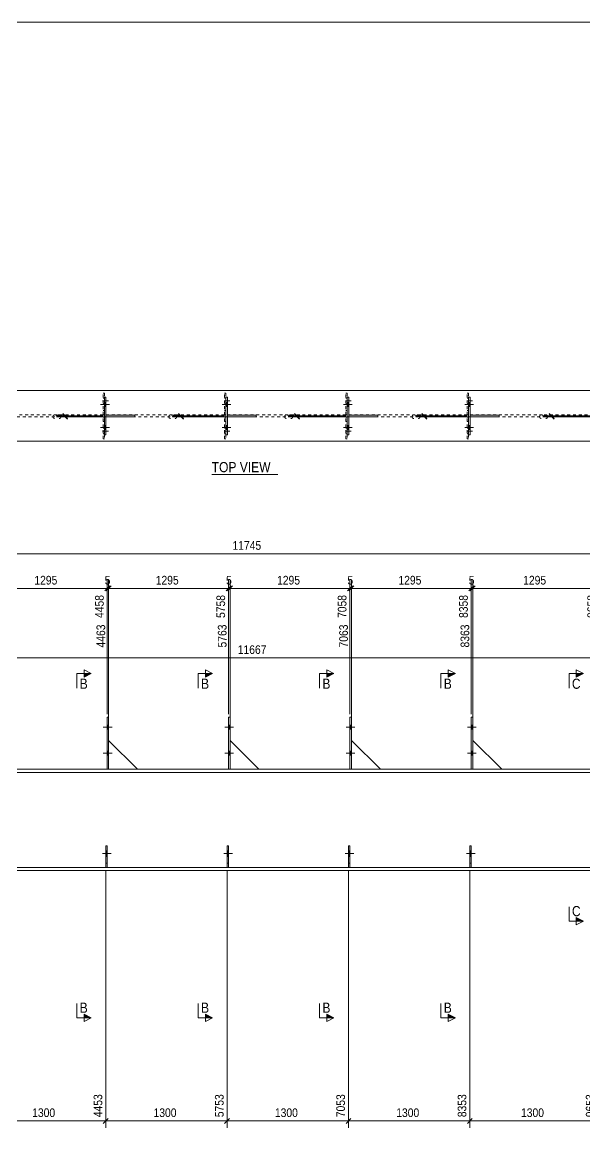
# Model space of a CAD drawing. Header units: millimetres. Extents: x 2 to 825, y 1 to 579.
# Drawn here: x 280.3 to 474.6, y 196.9 to 579 of the extents above; entities that cross this region are included whole.
import ezdxf

# ---------------------------------------------------------------- set-up
doc = ezdxf.new("R2010")
doc.units = ezdxf.units.MM
for name, pattern in [('XKITLINE00', [0]), ('XKITLINE01', [4, 1, -1, 1, -1]), ('XKITLINE02', [4, 2, -2])]:
    doc.linetypes.add(name, pattern=pattern)
for name, color, linetype, lineweight in [('Bolt', 3, 'Continuous', 0), ('Dimensions', 7, 'Continuous', 0), ('DrawingSheet', 5, 'Continuous', 0), ('OtherObjectType', 7, 'Continuous', 0), ('Part', 2, 'Continuous', 0), ('Section', 6, 'Continuous', 0)]:
    doc.layers.add(name, color=color, linetype=linetype, lineweight=lineweight)
doc.styles.add('ARIAL', font='ARIAL.TTF')

# ---------------------------------------------------------------- blocks, each defined once
blk = doc.blocks.new('*A5')
at = {"layer": 'Bolt'}
for points in [[(435.4, 336.12), (435.9, 336.12), (435.9, 334.72), (435.4, 334.72)], [(435.4, 336.12), (435.9, 336.12), (435.9, 334.72), (435.4, 334.72)], [(435.4, 327.12), (435.9, 327.12), (435.9, 325.72), (435.4, 325.72)], [(435.4, 327.12), (435.9, 327.12), (435.9, 325.72), (435.4, 325.72)]]:
    blk.add_hatch(color=3, dxfattribs=at).paths.add_polyline_path(points, flags=17)
at = {"layer": 'Bolt', "color": 3, "linetype": 'XKITLINE00', "lineweight": 0}
for p, q in [((437.06, 335.42), (434.06, 335.42)), ((437.06, 335.42), (434.06, 335.42)), ((435.9, 336.12), (435.4, 336.12)), ((435.9, 336.12), (435.4, 336.12)), ((435.9, 334.72), (435.4, 334.72)), ((435.9, 334.72), (435.4, 334.72)), ((437.06, 326.42), (434.06, 326.42)), ((437.06, 326.42), (434.06, 326.42)), ((435.9, 327.12), (435.4, 327.12)), ((435.9, 327.12), (435.4, 327.12)), ((435.9, 325.72), (435.4, 325.72)), ((435.9, 325.72), (435.4, 325.72))]:
    blk.add_line(p, q, dxfattribs=at)
blk = doc.blocks.new('*A12')
at = {"layer": 'Part', "color": 2, "linetype": 'XKITLINE00', "lineweight": 0}
for p, q in [((293.3, 320.82), (251.5, 320.82)), ((293.3, 319.72), (251.5, 319.72)), ((335.2, 320.82), (293.4, 320.82)), ((335.2, 319.72), (293.4, 319.72)), ((377.1, 320.82), (335.3, 320.82)), ((377.1, 319.72), (335.3, 319.72)), ((419, 320.82), (377.2, 320.82)), ((419, 319.72), (377.2, 319.72)), ((460.9, 320.82), (419.1, 320.82)), ((460.9, 319.72), (419.1, 319.72)), ((680.56, 320.82), (461, 320.82)), ((680.45, 319.72), (461, 319.72)), ((293.3, 286.92), (251.5, 286.92)), ((335.2, 286.92), (293.4, 286.92)), ((377.1, 286.92), (335.3, 286.92)), ((419, 286.92), (377.2, 286.92)), ((460.9, 286.92), (419.1, 286.92)), ((676.99, 286.92), (461, 286.92)), ((251.5, 285.82), (293.3, 285.82)), ((293.4, 285.82), (335.2, 285.82)), ((335.3, 285.82), (377.1, 285.82)), ((377.2, 285.82), (419, 285.82)), ((419.1, 285.82), (460.9, 285.82)), ((461, 285.82), (676.87, 285.82))]:
    blk.add_line(p, q, dxfattribs=at)
blk = doc.blocks.new('*A16')
at = {"layer": 'Part', "color": 2, "linetype": 'XKITLINE00', "lineweight": 0}
for p, q in [((351.1, 286.92), (351.1, 294.42)), ((351.1, 294.42), (351.6, 294.42)), ((351.6, 294.42), (351.6, 286.92))]:
    blk.add_line(p, q, dxfattribs=at)
at = {"layer": 'Part', "color": 7, "linetype": 'XKITLINE01', "lineweight": 0}
for p, q in [((351.1, 288.42), (351.6, 288.42)), ((351.6, 286.92), (351.1, 286.92))]:
    blk.add_line(p, q, dxfattribs=at)
blk = doc.blocks.new('*A17')
at = {"layer": 'Part', "color": 2, "linetype": 'XKITLINE00', "lineweight": 0}
for p, q in [((309.2, 286.92), (309.2, 294.42)), ((309.2, 294.42), (309.7, 294.42)), ((309.7, 294.42), (309.7, 286.92))]:
    blk.add_line(p, q, dxfattribs=at)
at = {"layer": 'Part', "color": 7, "linetype": 'XKITLINE01', "lineweight": 0}
for p, q in [((309.2, 288.42), (309.7, 288.42)), ((309.7, 286.92), (309.2, 286.92))]:
    blk.add_line(p, q, dxfattribs=at)
blk = doc.blocks.new('*A18')
at = {"layer": 'Part', "color": 2, "linetype": 'XKITLINE00', "lineweight": 0}
for p, q in [((393, 286.92), (393, 294.42)), ((393, 294.42), (393.5, 294.42)), ((393.5, 294.42), (393.5, 286.92))]:
    blk.add_line(p, q, dxfattribs=at)
at = {"layer": 'Part', "color": 7, "linetype": 'XKITLINE01', "lineweight": 0}
for p, q in [((393, 288.42), (393.5, 288.42)), ((393.5, 286.92), (393, 286.92))]:
    blk.add_line(p, q, dxfattribs=at)
blk = doc.blocks.new('*A19')
at = {"layer": 'Part', "color": 2, "linetype": 'XKITLINE00', "lineweight": 0}
for p, q in [((434.9, 286.92), (434.9, 294.42)), ((434.9, 294.42), (435.4, 294.42)), ((435.4, 294.42), (435.4, 286.92))]:
    blk.add_line(p, q, dxfattribs=at)
at = {"layer": 'Part', "color": 7, "linetype": 'XKITLINE01', "lineweight": 0}
for p, q in [((434.9, 288.42), (435.4, 288.42)), ((435.4, 286.92), (434.9, 286.92))]:
    blk.add_line(p, q, dxfattribs=at)
blk = doc.blocks.new('*A31')
at = {"layer": 'Part', "color": 7, "linetype": 'XKITLINE01', "lineweight": 0}
for p, q in [((309.2, 294.42), (309.2, 286.92)), ((309.7, 294.42), (309.2, 294.42)), ((309.7, 286.92), (309.7, 294.42)), ((309.2, 288.42), (309.7, 288.42)), ((309.2, 286.92), (309.7, 286.92))]:
    blk.add_line(p, q, dxfattribs=at)
blk = doc.blocks.new('*A32')
at = {"layer": 'Part', "color": 2, "linetype": 'XKITLINE00', "lineweight": 0}
blk.add_line((320.2, 320.82), (310.2, 330.82), dxfattribs=at)
at = {"layer": 'Part', "color": 7, "linetype": 'XKITLINE01', "lineweight": 0}
for p, q in [((310.2, 330.82), (310.2, 320.82)), ((310.2, 320.82), (320.2, 320.82))]:
    blk.add_line(p, q, dxfattribs=at)
blk = doc.blocks.new('*A33')
at = {"layer": 'Part', "color": 2, "linetype": 'XKITLINE00', "lineweight": 0}
for p, q in [((310.2, 338.82), (309.7, 338.82)), ((309.7, 338.82), (309.7, 320.82)), ((310.2, 320.82), (310.2, 338.82))]:
    blk.add_line(p, q, dxfattribs=at)
at = {"layer": 'Part', "color": 7, "linetype": 'XKITLINE01', "lineweight": 0}
blk.add_line((309.7, 320.82), (310.2, 320.82), dxfattribs=at)
blk = doc.blocks.new('*A34')
at = {"layer": 'Part', "color": 7, "linetype": 'XKITLINE01', "lineweight": 0}
for p, q in [((351.1, 294.42), (351.1, 286.92)), ((351.6, 294.42), (351.1, 294.42)), ((351.6, 286.92), (351.6, 294.42)), ((351.1, 288.42), (351.6, 288.42)), ((351.1, 286.92), (351.6, 286.92))]:
    blk.add_line(p, q, dxfattribs=at)
blk = doc.blocks.new('*A35')
at = {"layer": 'Part', "color": 2, "linetype": 'XKITLINE00', "lineweight": 0}
blk.add_line((362.1, 320.82), (352.1, 330.82), dxfattribs=at)
at = {"layer": 'Part', "color": 7, "linetype": 'XKITLINE01', "lineweight": 0}
for p, q in [((352.1, 330.82), (352.1, 320.82)), ((352.1, 320.82), (362.1, 320.82))]:
    blk.add_line(p, q, dxfattribs=at)
blk = doc.blocks.new('*A36')
at = {"layer": 'Part', "color": 2, "linetype": 'XKITLINE00', "lineweight": 0}
for p, q in [((352.1, 338.82), (351.6, 338.82)), ((351.6, 338.82), (351.6, 320.82)), ((352.1, 320.82), (352.1, 338.82))]:
    blk.add_line(p, q, dxfattribs=at)
at = {"layer": 'Part', "color": 7, "linetype": 'XKITLINE01', "lineweight": 0}
blk.add_line((351.6, 320.82), (352.1, 320.82), dxfattribs=at)
blk = doc.blocks.new('*A37')
at = {"layer": 'Part', "color": 7, "linetype": 'XKITLINE01', "lineweight": 0}
for p, q in [((393, 294.42), (393, 286.92)), ((393.5, 294.42), (393, 294.42)), ((393.5, 286.92), (393.5, 294.42)), ((393, 288.42), (393.5, 288.42)), ((393, 286.92), (393.5, 286.92))]:
    blk.add_line(p, q, dxfattribs=at)
blk = doc.blocks.new('*A38')
at = {"layer": 'Part', "color": 2, "linetype": 'XKITLINE00', "lineweight": 0}
blk.add_line((404, 320.82), (394, 330.82), dxfattribs=at)
at = {"layer": 'Part', "color": 7, "linetype": 'XKITLINE01', "lineweight": 0}
for p, q in [((394, 330.82), (394, 320.82)), ((394, 320.82), (404, 320.82))]:
    blk.add_line(p, q, dxfattribs=at)
blk = doc.blocks.new('*A39')
at = {"layer": 'Part', "color": 2, "linetype": 'XKITLINE00', "lineweight": 0}
for p, q in [((394, 338.82), (393.5, 338.82)), ((393.5, 338.82), (393.5, 320.82)), ((394, 320.82), (394, 338.82))]:
    blk.add_line(p, q, dxfattribs=at)
at = {"layer": 'Part', "color": 7, "linetype": 'XKITLINE01', "lineweight": 0}
blk.add_line((393.5, 320.82), (394, 320.82), dxfattribs=at)
blk = doc.blocks.new('*A40')
at = {"layer": 'Part', "color": 7, "linetype": 'XKITLINE01', "lineweight": 0}
for p, q in [((434.9, 294.42), (434.9, 286.92)), ((435.4, 294.42), (434.9, 294.42)), ((435.4, 286.92), (435.4, 294.42)), ((434.9, 288.42), (435.4, 288.42)), ((434.9, 286.92), (435.4, 286.92))]:
    blk.add_line(p, q, dxfattribs=at)
blk = doc.blocks.new('*A41')
at = {"layer": 'Part', "color": 2, "linetype": 'XKITLINE00', "lineweight": 0}
blk.add_line((445.9, 320.82), (435.9, 330.82), dxfattribs=at)
at = {"layer": 'Part', "color": 7, "linetype": 'XKITLINE01', "lineweight": 0}
for p, q in [((435.9, 330.82), (435.9, 320.82)), ((435.9, 320.82), (445.9, 320.82))]:
    blk.add_line(p, q, dxfattribs=at)
blk = doc.blocks.new('*A42')
at = {"layer": 'Part', "color": 2, "linetype": 'XKITLINE00', "lineweight": 0}
for p, q in [((435.9, 338.82), (435.4, 338.82)), ((435.4, 338.82), (435.4, 320.82)), ((435.9, 320.82), (435.9, 338.82))]:
    blk.add_line(p, q, dxfattribs=at)
at = {"layer": 'Part', "color": 7, "linetype": 'XKITLINE01', "lineweight": 0}
blk.add_line((435.4, 320.82), (435.9, 320.82), dxfattribs=at)
blk = doc.blocks.new('*A56')
at = {"layer": 'Bolt'}
blk.add_hatch(color=3, dxfattribs=at).paths.add_polyline_path([(351.6, 290.74), (351.1, 290.74), (351.1, 292.71), (351.6, 292.71)], flags=17)
at = {"layer": 'Bolt', "color": 3, "linetype": 'XKITLINE00', "lineweight": 0}
for p, q in [((352.95, 291.72), (349.95, 291.72)), ((351.6, 292.71), (351.1, 292.71)), ((351.6, 290.74), (351.1, 290.74))]:
    blk.add_line(p, q, dxfattribs=at)
blk = doc.blocks.new('*A57')
at = {"layer": 'Bolt'}
blk.add_hatch(color=3, dxfattribs=at).paths.add_polyline_path([(309.7, 290.74), (309.2, 290.74), (309.2, 292.71), (309.7, 292.71)], flags=17)
at = {"layer": 'Bolt', "color": 3, "linetype": 'XKITLINE00', "lineweight": 0}
for p, q in [((311.05, 291.72), (308.05, 291.72)), ((309.7, 292.71), (309.2, 292.71)), ((309.7, 290.74), (309.2, 290.74))]:
    blk.add_line(p, q, dxfattribs=at)
blk = doc.blocks.new('*A58')
at = {"layer": 'Bolt'}
blk.add_hatch(color=3, dxfattribs=at).paths.add_polyline_path([(393.5, 290.74), (393, 290.74), (393, 292.71), (393.5, 292.71)], flags=17)
at = {"layer": 'Bolt', "color": 3, "linetype": 'XKITLINE00', "lineweight": 0}
for p, q in [((394.85, 291.72), (391.85, 291.72)), ((393.5, 292.71), (393, 292.71)), ((393.5, 290.74), (393, 290.74))]:
    blk.add_line(p, q, dxfattribs=at)
blk = doc.blocks.new('*A59')
at = {"layer": 'Bolt'}
blk.add_hatch(color=3, dxfattribs=at).paths.add_polyline_path([(435.4, 290.74), (434.9, 290.74), (434.9, 292.71), (435.4, 292.71)], flags=17)
at = {"layer": 'Bolt', "color": 3, "linetype": 'XKITLINE00', "lineweight": 0}
for p, q in [((436.75, 291.72), (433.75, 291.72)), ((435.4, 292.71), (434.9, 292.71)), ((435.4, 290.74), (434.9, 290.74))]:
    blk.add_line(p, q, dxfattribs=at)
blk = doc.blocks.new('*A68')
at = {"layer": 'Bolt', "color": 3, "linetype": 'XKITLINE02', "lineweight": 0}
for p, q in [((311.05, 291.72), (308.05, 291.72)), ((309.7, 292.71), (309.2, 292.71)), ((309.7, 290.74), (309.2, 290.74))]:
    blk.add_line(p, q, dxfattribs=at)
blk = doc.blocks.new('*A69')
at = {"layer": 'Bolt'}
for points in [[(309.7, 336.12), (310.2, 336.12), (310.2, 334.72), (309.7, 334.72)], [(309.7, 336.12), (310.2, 336.12), (310.2, 334.72), (309.7, 334.72)], [(309.7, 327.12), (310.2, 327.12), (310.2, 325.72), (309.7, 325.72)], [(309.7, 327.12), (310.2, 327.12), (310.2, 325.72), (309.7, 325.72)]]:
    blk.add_hatch(color=3, dxfattribs=at).paths.add_polyline_path(points, flags=17)
at = {"layer": 'Bolt', "color": 3, "linetype": 'XKITLINE00', "lineweight": 0}
for p, q in [((311.36, 335.42), (308.36, 335.42)), ((311.36, 335.42), (308.36, 335.42)), ((310.2, 336.12), (309.7, 336.12)), ((310.2, 336.12), (309.7, 336.12)), ((310.2, 334.72), (309.7, 334.72)), ((310.2, 334.72), (309.7, 334.72)), ((311.36, 326.42), (308.36, 326.42)), ((311.36, 326.42), (308.36, 326.42)), ((310.2, 327.12), (309.7, 327.12)), ((310.2, 327.12), (309.7, 327.12)), ((310.2, 325.72), (309.7, 325.72)), ((310.2, 325.72), (309.7, 325.72))]:
    blk.add_line(p, q, dxfattribs=at)
blk = doc.blocks.new('*A70')
at = {"layer": 'Bolt', "color": 3, "linetype": 'XKITLINE02', "lineweight": 0}
for p, q in [((352.95, 291.72), (349.95, 291.72)), ((351.6, 292.71), (351.1, 292.71)), ((351.6, 290.74), (351.1, 290.74))]:
    blk.add_line(p, q, dxfattribs=at)
blk = doc.blocks.new('*A71')
at = {"layer": 'Bolt'}
for points in [[(351.6, 336.12), (352.1, 336.12), (352.1, 334.72), (351.6, 334.72)], [(351.6, 336.12), (352.1, 336.12), (352.1, 334.72), (351.6, 334.72)], [(351.6, 327.12), (352.1, 327.12), (352.1, 325.72), (351.6, 325.72)], [(351.6, 327.12), (352.1, 327.12), (352.1, 325.72), (351.6, 325.72)]]:
    blk.add_hatch(color=3, dxfattribs=at).paths.add_polyline_path(points, flags=17)
at = {"layer": 'Bolt', "color": 3, "linetype": 'XKITLINE00', "lineweight": 0}
for p, q in [((353.26, 335.42), (350.26, 335.42)), ((353.26, 335.42), (350.26, 335.42)), ((352.1, 336.12), (351.6, 336.12)), ((352.1, 336.12), (351.6, 336.12)), ((352.1, 334.72), (351.6, 334.72)), ((352.1, 334.72), (351.6, 334.72)), ((353.26, 326.42), (350.26, 326.42)), ((353.26, 326.42), (350.26, 326.42)), ((352.1, 327.12), (351.6, 327.12)), ((352.1, 327.12), (351.6, 327.12)), ((352.1, 325.72), (351.6, 325.72)), ((352.1, 325.72), (351.6, 325.72))]:
    blk.add_line(p, q, dxfattribs=at)
blk = doc.blocks.new('*A72')
at = {"layer": 'Bolt', "color": 3, "linetype": 'XKITLINE02', "lineweight": 0}
for p, q in [((394.85, 291.72), (391.85, 291.72)), ((393.5, 292.71), (393, 292.71)), ((393.5, 290.74), (393, 290.74))]:
    blk.add_line(p, q, dxfattribs=at)
blk = doc.blocks.new('*A73')
at = {"layer": 'Bolt'}
for points in [[(393.5, 336.12), (394, 336.12), (394, 334.72), (393.5, 334.72)], [(393.5, 336.12), (394, 336.12), (394, 334.72), (393.5, 334.72)], [(393.5, 327.12), (394, 327.12), (394, 325.72), (393.5, 325.72)], [(393.5, 327.12), (394, 327.12), (394, 325.72), (393.5, 325.72)]]:
    blk.add_hatch(color=3, dxfattribs=at).paths.add_polyline_path(points, flags=17)
at = {"layer": 'Bolt', "color": 3, "linetype": 'XKITLINE00', "lineweight": 0}
for p, q in [((395.16, 335.42), (392.16, 335.42)), ((395.16, 335.42), (392.16, 335.42)), ((394, 336.12), (393.5, 336.12)), ((394, 336.12), (393.5, 336.12)), ((394, 334.72), (393.5, 334.72)), ((394, 334.72), (393.5, 334.72)), ((395.16, 326.42), (392.16, 326.42)), ((395.16, 326.42), (392.16, 326.42)), ((394, 327.12), (393.5, 327.12)), ((394, 327.12), (393.5, 327.12)), ((394, 325.72), (393.5, 325.72)), ((394, 325.72), (393.5, 325.72))]:
    blk.add_line(p, q, dxfattribs=at)
blk = doc.blocks.new('*A74')
at = {"layer": 'Bolt', "color": 3, "linetype": 'XKITLINE02', "lineweight": 0}
for p, q in [((436.75, 291.72), (433.75, 291.72)), ((435.4, 292.71), (434.9, 292.71)), ((435.4, 290.74), (434.9, 290.74))]:
    blk.add_line(p, q, dxfattribs=at)
blk = doc.blocks.new('*A75')
at = {"layer": 'Bolt'}
for points in [[(434.48, 447.61), (434.98, 447.61), (434.98, 446.21), (434.48, 446.21)], [(434.48, 447.61), (434.98, 447.61), (434.98, 446.21), (434.48, 446.21)], [(434.48, 439.61), (434.98, 439.61), (434.98, 438.21), (434.48, 438.21)], [(434.48, 439.61), (434.98, 439.61), (434.98, 438.21), (434.48, 438.21)]]:
    blk.add_hatch(color=3, dxfattribs=at).paths.add_polyline_path(points, flags=17)
at = {"layer": 'Bolt', "color": 3, "linetype": 'XKITLINE00', "lineweight": 0}
for p, q in [((434.98, 447.61), (434.48, 447.61)), ((434.98, 447.61), (434.48, 447.61)), ((436.14, 446.91), (433.14, 446.91)), ((436.14, 446.91), (433.14, 446.91)), ((434.98, 446.21), (434.48, 446.21)), ((434.98, 446.21), (434.48, 446.21)), ((434.98, 439.61), (434.48, 439.61)), ((434.98, 439.61), (434.48, 439.61)), ((436.14, 438.91), (433.14, 438.91)), ((436.14, 438.91), (433.14, 438.91)), ((434.98, 438.21), (434.48, 438.21)), ((434.98, 438.21), (434.48, 438.21))]:
    blk.add_line(p, q, dxfattribs=at)
blk = doc.blocks.new('*A82')
at = {"layer": 'Part', "color": 2, "linetype": 'XKITLINE00', "lineweight": 0}
for p, q in [((292.38, 451.66), (250.58, 451.66)), ((334.28, 451.66), (292.48, 451.66)), ((376.18, 451.66), (334.38, 451.66)), ((418.08, 451.66), (376.28, 451.66)), ((459.98, 451.66), (418.18, 451.66)), ((679.65, 451.66), (460.08, 451.66)), ((292.38, 434.16), (250.58, 434.16)), ((334.28, 434.16), (292.48, 434.16)), ((376.18, 434.16), (334.38, 434.16)), ((418.08, 434.16), (376.28, 434.16)), ((459.98, 434.16), (418.18, 434.16)), ((679.65, 434.16), (460.08, 434.16))]:
    blk.add_line(p, q, dxfattribs=at)
at = {"layer": 'Part', "color": 7, "linetype": 'XKITLINE01', "lineweight": 0}
for p, q in [((292.38, 443.26), (250.58, 443.26)), ((334.28, 443.26), (292.48, 443.26)), ((376.18, 443.26), (334.38, 443.26)), ((418.08, 443.26), (376.28, 443.26)), ((459.98, 443.26), (418.18, 443.26)), ((679.53, 443.26), (460.08, 443.26)), ((250.58, 442.56), (292.38, 442.56)), ((292.48, 442.56), (334.28, 442.56)), ((334.38, 442.56), (376.18, 442.56)), ((376.28, 442.56), (418.08, 442.56)), ((418.18, 442.56), (459.98, 442.56)), ((460.08, 442.56), (679.53, 442.56))]:
    blk.add_line(p, q, dxfattribs=at)
blk = doc.blocks.new('*A86')
at = {"layer": 'Part', "color": 7, "linetype": 'XKITLINE01', "lineweight": 0}
for p, q in [((350.18, 435.01), (350.18, 442.51)), ((350.18, 442.51), (350.68, 442.51)), ((350.18, 441.01), (350.68, 441.01)), ((350.68, 442.51), (350.68, 435.01)), ((350.68, 435.01), (350.18, 435.01))]:
    blk.add_line(p, q, dxfattribs=at)
blk = doc.blocks.new('*A87')
at = {"layer": 'Part', "color": 7, "linetype": 'XKITLINE01', "lineweight": 0}
for p, q in [((308.28, 435.01), (308.28, 442.51)), ((308.28, 442.51), (308.78, 442.51)), ((308.28, 441.01), (308.78, 441.01)), ((308.78, 442.51), (308.78, 435.01)), ((308.78, 435.01), (308.28, 435.01))]:
    blk.add_line(p, q, dxfattribs=at)
blk = doc.blocks.new('*A88')
at = {"layer": 'Part', "color": 7, "linetype": 'XKITLINE01', "lineweight": 0}
for p, q in [((392.08, 435.01), (392.08, 442.51)), ((392.08, 442.51), (392.58, 442.51)), ((392.08, 441.01), (392.58, 441.01)), ((392.58, 442.51), (392.58, 435.01)), ((392.58, 435.01), (392.08, 435.01))]:
    blk.add_line(p, q, dxfattribs=at)
blk = doc.blocks.new('*A89')
at = {"layer": 'Part', "color": 7, "linetype": 'XKITLINE01', "lineweight": 0}
for p, q in [((433.98, 435.01), (433.98, 442.51)), ((433.98, 442.51), (434.48, 442.51)), ((433.98, 441.01), (434.48, 441.01)), ((434.48, 442.51), (434.48, 435.01)), ((434.48, 435.01), (433.98, 435.01))]:
    blk.add_line(p, q, dxfattribs=at)
blk = doc.blocks.new('*A101')
at = {"layer": 'Part', "color": 7, "linetype": 'XKITLINE01', "lineweight": 0}
for p, q in [((308.28, 443.31), (308.28, 450.81)), ((308.28, 450.81), (308.78, 450.81)), ((308.78, 450.81), (308.78, 443.31)), ((308.28, 444.81), (308.78, 444.81)), ((308.78, 443.31), (308.28, 443.31))]:
    blk.add_line(p, q, dxfattribs=at)
blk = doc.blocks.new('*A102')
at = {"layer": 'Part', "color": 2, "linetype": 'XKITLINE00', "lineweight": 0}
for p, q in [((309.28, 443.16), (319.28, 443.16)), ((319.28, 442.66), (309.28, 442.66)), ((319.28, 442.66), (319.28, 443.16))]:
    blk.add_line(p, q, dxfattribs=at)
at = {"layer": 'Part', "color": 7, "linetype": 'XKITLINE01', "lineweight": 0}
blk.add_line((309.28, 442.66), (309.28, 443.16), dxfattribs=at)
blk.add_line((309.28, 442.66), (309.28, 443.16), dxfattribs=at)
blk = doc.blocks.new('*A103')
at = {"layer": 'Part', "color": 2, "linetype": 'XKITLINE00', "lineweight": 0}
for p, q in [((308.78, 436.41), (308.78, 449.41)), ((308.78, 449.41), (309.28, 449.41)), ((309.28, 449.41), (309.28, 436.41)), ((309.28, 436.41), (308.78, 436.41))]:
    blk.add_line(p, q, dxfattribs=at)
blk = doc.blocks.new('*A104')
at = {"layer": 'Part', "color": 7, "linetype": 'XKITLINE01', "lineweight": 0}
for p, q in [((350.18, 443.31), (350.18, 450.81)), ((350.18, 450.81), (350.68, 450.81)), ((350.68, 450.81), (350.68, 443.31)), ((350.18, 444.81), (350.68, 444.81)), ((350.68, 443.31), (350.18, 443.31))]:
    blk.add_line(p, q, dxfattribs=at)
blk = doc.blocks.new('*A105')
at = {"layer": 'Part', "color": 2, "linetype": 'XKITLINE00', "lineweight": 0}
for p, q in [((351.18, 443.16), (361.18, 443.16)), ((361.18, 442.66), (351.18, 442.66)), ((361.18, 442.66), (361.18, 443.16))]:
    blk.add_line(p, q, dxfattribs=at)
at = {"layer": 'Part', "color": 7, "linetype": 'XKITLINE01', "lineweight": 0}
blk.add_line((351.18, 442.66), (351.18, 443.16), dxfattribs=at)
blk.add_line((351.18, 442.66), (351.18, 443.16), dxfattribs=at)
blk = doc.blocks.new('*A106')
at = {"layer": 'Part', "color": 2, "linetype": 'XKITLINE00', "lineweight": 0}
for p, q in [((350.68, 436.41), (350.68, 449.41)), ((350.68, 449.41), (351.18, 449.41)), ((351.18, 449.41), (351.18, 436.41)), ((351.18, 436.41), (350.68, 436.41))]:
    blk.add_line(p, q, dxfattribs=at)
blk = doc.blocks.new('*A107')
at = {"layer": 'Part', "color": 7, "linetype": 'XKITLINE01', "lineweight": 0}
for p, q in [((392.08, 443.31), (392.08, 450.81)), ((392.08, 450.81), (392.58, 450.81)), ((392.58, 450.81), (392.58, 443.31)), ((392.08, 444.81), (392.58, 444.81)), ((392.58, 443.31), (392.08, 443.31))]:
    blk.add_line(p, q, dxfattribs=at)
blk = doc.blocks.new('*A108')
at = {"layer": 'Part', "color": 2, "linetype": 'XKITLINE00', "lineweight": 0}
for p, q in [((393.08, 443.16), (403.08, 443.16)), ((403.08, 442.66), (393.08, 442.66)), ((403.08, 442.66), (403.08, 443.16))]:
    blk.add_line(p, q, dxfattribs=at)
at = {"layer": 'Part', "color": 7, "linetype": 'XKITLINE01', "lineweight": 0}
blk.add_line((393.08, 442.66), (393.08, 443.16), dxfattribs=at)
blk.add_line((393.08, 442.66), (393.08, 443.16), dxfattribs=at)
blk = doc.blocks.new('*A109')
at = {"layer": 'Part', "color": 2, "linetype": 'XKITLINE00', "lineweight": 0}
for p, q in [((392.58, 436.41), (392.58, 449.41)), ((392.58, 449.41), (393.08, 449.41)), ((393.08, 449.41), (393.08, 436.41)), ((393.08, 436.41), (392.58, 436.41))]:
    blk.add_line(p, q, dxfattribs=at)
blk = doc.blocks.new('*A110')
at = {"layer": 'Part', "color": 7, "linetype": 'XKITLINE01', "lineweight": 0}
for p, q in [((433.98, 443.31), (433.98, 450.81)), ((433.98, 450.81), (434.48, 450.81)), ((434.48, 450.81), (434.48, 443.31)), ((433.98, 444.81), (434.48, 444.81)), ((434.48, 443.31), (433.98, 443.31))]:
    blk.add_line(p, q, dxfattribs=at)
blk = doc.blocks.new('*A111')
at = {"layer": 'Part', "color": 2, "linetype": 'XKITLINE00', "lineweight": 0}
for p, q in [((434.98, 443.16), (444.98, 443.16)), ((444.98, 442.66), (434.98, 442.66)), ((444.98, 442.66), (444.98, 443.16))]:
    blk.add_line(p, q, dxfattribs=at)
at = {"layer": 'Part', "color": 7, "linetype": 'XKITLINE01', "lineweight": 0}
blk.add_line((434.98, 442.66), (434.98, 443.16), dxfattribs=at)
blk.add_line((434.98, 442.66), (434.98, 443.16), dxfattribs=at)
blk = doc.blocks.new('*A112')
at = {"layer": 'Part', "color": 2, "linetype": 'XKITLINE00', "lineweight": 0}
for p, q in [((434.48, 436.41), (434.48, 449.41)), ((434.48, 449.41), (434.98, 449.41)), ((434.98, 449.41), (434.98, 436.41)), ((434.98, 436.41), (434.48, 436.41))]:
    blk.add_line(p, q, dxfattribs=at)
blk = doc.blocks.new('*A126')
at = {"layer": 'Bolt', "color": 3, "linetype": 'XKITLINE02', "lineweight": 0}
for p, q in [((352.03, 437.71), (349.03, 437.71)), ((350.68, 438.7), (350.18, 438.7)), ((350.68, 436.73), (350.18, 436.73))]:
    blk.add_line(p, q, dxfattribs=at)
blk = doc.blocks.new('*A127')
at = {"layer": 'Bolt', "color": 3, "linetype": 'XKITLINE02', "lineweight": 0}
for p, q in [((310.13, 437.71), (307.13, 437.71)), ((308.78, 438.7), (308.28, 438.7)), ((308.78, 436.73), (308.28, 436.73))]:
    blk.add_line(p, q, dxfattribs=at)
blk = doc.blocks.new('*A134')
at = {"layer": 'Bolt', "color": 3, "linetype": 'XKITLINE02', "lineweight": 0}
for p, q in [((310.13, 448.11), (307.13, 448.11)), ((308.78, 449.1), (308.28, 449.1)), ((308.78, 447.13), (308.28, 447.13))]:
    blk.add_line(p, q, dxfattribs=at)
blk = doc.blocks.new('*A135')
at = {"layer": 'Bolt'}
for points in [[(308.78, 447.61), (309.28, 447.61), (309.28, 446.21), (308.78, 446.21)], [(308.78, 447.61), (309.28, 447.61), (309.28, 446.21), (308.78, 446.21)], [(308.78, 439.61), (309.28, 439.61), (309.28, 438.21), (308.78, 438.21)], [(308.78, 439.61), (309.28, 439.61), (309.28, 438.21), (308.78, 438.21)]]:
    blk.add_hatch(color=3, dxfattribs=at).paths.add_polyline_path(points, flags=17)
at = {"layer": 'Bolt', "color": 3, "linetype": 'XKITLINE00', "lineweight": 0}
for p, q in [((309.28, 447.61), (308.78, 447.61)), ((309.28, 447.61), (308.78, 447.61)), ((310.44, 446.91), (307.44, 446.91)), ((310.44, 446.91), (307.44, 446.91)), ((309.28, 446.21), (308.78, 446.21)), ((309.28, 446.21), (308.78, 446.21)), ((309.28, 439.61), (308.78, 439.61)), ((309.28, 439.61), (308.78, 439.61)), ((310.44, 438.91), (307.44, 438.91)), ((310.44, 438.91), (307.44, 438.91)), ((309.28, 438.21), (308.78, 438.21)), ((309.28, 438.21), (308.78, 438.21))]:
    blk.add_line(p, q, dxfattribs=at)
blk = doc.blocks.new('*A136')
at = {"layer": 'Bolt', "color": 3, "linetype": 'XKITLINE02', "lineweight": 0}
for p, q in [((352.03, 448.11), (349.03, 448.11)), ((350.68, 449.1), (350.18, 449.1)), ((350.68, 447.13), (350.18, 447.13))]:
    blk.add_line(p, q, dxfattribs=at)
blk = doc.blocks.new('*A137')
at = {"layer": 'Bolt'}
for points in [[(350.68, 447.61), (351.18, 447.61), (351.18, 446.21), (350.68, 446.21)], [(350.68, 447.61), (351.18, 447.61), (351.18, 446.21), (350.68, 446.21)], [(350.68, 439.61), (351.18, 439.61), (351.18, 438.21), (350.68, 438.21)], [(350.68, 439.61), (351.18, 439.61), (351.18, 438.21), (350.68, 438.21)]]:
    blk.add_hatch(color=3, dxfattribs=at).paths.add_polyline_path(points, flags=17)
at = {"layer": 'Bolt', "color": 3, "linetype": 'XKITLINE00', "lineweight": 0}
for p, q in [((351.18, 447.61), (350.68, 447.61)), ((351.18, 447.61), (350.68, 447.61)), ((352.34, 446.91), (349.34, 446.91)), ((352.34, 446.91), (349.34, 446.91)), ((351.18, 446.21), (350.68, 446.21)), ((351.18, 446.21), (350.68, 446.21)), ((351.18, 439.61), (350.68, 439.61)), ((351.18, 439.61), (350.68, 439.61)), ((352.34, 438.91), (349.34, 438.91)), ((352.34, 438.91), (349.34, 438.91)), ((351.18, 438.21), (350.68, 438.21)), ((351.18, 438.21), (350.68, 438.21))]:
    blk.add_line(p, q, dxfattribs=at)
blk = doc.blocks.new('*A138')
at = {"layer": 'Bolt', "color": 3, "linetype": 'XKITLINE02', "lineweight": 0}
for p, q in [((393.93, 437.71), (390.93, 437.71)), ((392.58, 438.7), (392.08, 438.7)), ((392.58, 436.73), (392.08, 436.73))]:
    blk.add_line(p, q, dxfattribs=at)
blk = doc.blocks.new('*A139')
at = {"layer": 'Bolt', "color": 3, "linetype": 'XKITLINE02', "lineweight": 0}
for p, q in [((435.83, 437.71), (432.83, 437.71)), ((434.48, 438.7), (433.98, 438.7)), ((434.48, 436.73), (433.98, 436.73))]:
    blk.add_line(p, q, dxfattribs=at)
blk = doc.blocks.new('*A142')
at = {"layer": 'Bolt', "color": 3, "linetype": 'XKITLINE02', "lineweight": 0}
for p, q in [((393.93, 448.11), (390.93, 448.11)), ((392.58, 449.1), (392.08, 449.1)), ((392.58, 447.13), (392.08, 447.13))]:
    blk.add_line(p, q, dxfattribs=at)
blk = doc.blocks.new('*A143')
at = {"layer": 'Bolt'}
for points in [[(392.58, 447.61), (393.08, 447.61), (393.08, 446.21), (392.58, 446.21)], [(392.58, 447.61), (393.08, 447.61), (393.08, 446.21), (392.58, 446.21)], [(392.58, 439.61), (393.08, 439.61), (393.08, 438.21), (392.58, 438.21)], [(392.58, 439.61), (393.08, 439.61), (393.08, 438.21), (392.58, 438.21)]]:
    blk.add_hatch(color=3, dxfattribs=at).paths.add_polyline_path(points, flags=17)
at = {"layer": 'Bolt', "color": 3, "linetype": 'XKITLINE00', "lineweight": 0}
for p, q in [((393.08, 447.61), (392.58, 447.61)), ((393.08, 447.61), (392.58, 447.61)), ((394.24, 446.91), (391.24, 446.91)), ((394.24, 446.91), (391.24, 446.91)), ((393.08, 446.21), (392.58, 446.21)), ((393.08, 446.21), (392.58, 446.21)), ((393.08, 439.61), (392.58, 439.61)), ((393.08, 439.61), (392.58, 439.61)), ((394.24, 438.91), (391.24, 438.91)), ((394.24, 438.91), (391.24, 438.91)), ((393.08, 438.21), (392.58, 438.21)), ((393.08, 438.21), (392.58, 438.21))]:
    blk.add_line(p, q, dxfattribs=at)
blk = doc.blocks.new('*A144')
at = {"layer": 'Bolt', "color": 3, "linetype": 'XKITLINE02', "lineweight": 0}
for p, q in [((435.83, 448.11), (432.83, 448.11)), ((434.48, 449.1), (433.98, 449.1)), ((434.48, 447.13), (433.98, 447.13))]:
    blk.add_line(p, q, dxfattribs=at)
blk = doc.blocks.new('*A171')
at = {"layer": 'DrawingSheet', "color": 5, "linetype": 'XKITLINE00', "lineweight": 0}
blk.add_line((825, 579), (5, 579), dxfattribs=at)
blk = doc.blocks.new('*A179')
at = {"layer": 'Dimensions', "color": 7, "linetype": 'XKITLINE00', "lineweight": 0}
blk.add_line((34.36, 395.32), (682.66, 395.32), dxfattribs=at)
at = {"layer": 'Dimensions', "color": 3, "style": 'ARIAL', "width": 0.85}
blk.add_text('11745', height=3, dxfattribs=at).set_placement((352.95, 396.67))
blk = doc.blocks.new('*A180')
at = {"layer": 'Dimensions', "color": 7, "linetype": 'XKITLINE00', "lineweight": 0}
blk.add_line((40.1, 359.32), (680.56, 359.32), dxfattribs=at)
at = {"layer": 'Dimensions', "color": 3, "style": 'ARIAL', "width": 0.85}
blk.add_text('11667', height=3, dxfattribs=at).set_placement((354.77, 360.67))
blk = doc.blocks.new('*A186')
at = {"layer": 'Dimensions', "color": 7, "linetype": 'XKITLINE00', "lineweight": 0}
for p, q in [((435.9, 331.82), (435.9, 386.17)), ((479.65, 339.82), (479.65, 386.17)), ((436.75, 384.17), (435.05, 382.48)), ((435.9, 383.32), (479.65, 383.32)), ((480.5, 384.17), (478.8, 382.48))]:
    blk.add_line(p, q, dxfattribs=at)
at = {"layer": 'Dimensions', "color": 3}
for p in [(435.9, 383.32), (479.65, 383.32)]:
    blk.add_point(p, dxfattribs=at)
at = {"layer": 'Dimensions', "color": 3, "style": 'ARIAL', "width": 0.85}
blk.add_text('1295', height=3, dxfattribs=at).set_placement((453.32, 384.67))
blk.add_text('9658', height=3, rotation=90.0002, dxfattribs=at).set_placement((478.45, 373.12))
blk = doc.blocks.new('*A208')
at = {"layer": 'Section'}
for points in [[(301.7, 353.89), (304.2, 353.89), (301.7, 352.64)], [(301.7, 236.19), (304.2, 234.94), (301.7, 234.94)]]:
    blk.add_hatch(color=3, dxfattribs=at).paths.add_polyline_path(points, flags=17)
at = {"layer": 'Section', "color": 1, "linetype": 'XKITLINE00', "lineweight": 0}
for p, q in [((299.2, 353.89), (299.2, 348.89)), ((299.2, 353.89), (304.2, 353.89)), ((299.2, 234.94), (299.2, 239.94)), ((299.2, 234.94), (304.2, 234.94))]:
    blk.add_line(p, q, dxfattribs=at)
at = {"layer": 'Section', "color": 3, "linetype": 'XKITLINE00', "lineweight": 0}
for p, q in [((301.7, 352.64), (301.7, 355.14)), ((301.7, 355.14), (304.2, 353.89)), ((304.2, 353.89), (301.7, 352.64)), ((304.2, 234.94), (301.7, 236.19)), ((301.7, 236.19), (301.7, 233.69)), ((304.2, 234.94), (301.7, 233.69))]:
    blk.add_line(p, q, dxfattribs=at)
at = {"layer": 'Section', "color": 7, "style": 'ARIAL', "width": 0.85}
for p in [(300.2, 348.64), (300.2, 236.69)]:
    blk.add_text('B', height=3.5, dxfattribs=at).set_placement(p)
blk = doc.blocks.new('*A210')
at = {"layer": 'Section'}
for points in [[(343.6, 353.89), (346.1, 353.89), (343.6, 352.64)], [(343.6, 236.19), (346.1, 234.94), (343.6, 234.94)]]:
    blk.add_hatch(color=3, dxfattribs=at).paths.add_polyline_path(points, flags=17)
at = {"layer": 'Section', "color": 1, "linetype": 'XKITLINE00', "lineweight": 0}
for p, q in [((341.1, 353.89), (341.1, 348.89)), ((341.1, 353.89), (346.1, 353.89)), ((341.1, 234.94), (341.1, 239.94)), ((341.1, 234.94), (346.1, 234.94))]:
    blk.add_line(p, q, dxfattribs=at)
at = {"layer": 'Section', "color": 3, "linetype": 'XKITLINE00', "lineweight": 0}
for p, q in [((343.6, 352.64), (343.6, 355.14)), ((343.6, 355.14), (346.1, 353.89)), ((346.1, 353.89), (343.6, 352.64)), ((346.1, 234.94), (343.6, 236.19)), ((343.6, 236.19), (343.6, 233.69)), ((346.1, 234.94), (343.6, 233.69))]:
    blk.add_line(p, q, dxfattribs=at)
at = {"layer": 'Section', "color": 7, "style": 'ARIAL', "width": 0.85}
for p in [(342.1, 348.64), (342.1, 236.69)]:
    blk.add_text('B', height=3.5, dxfattribs=at).set_placement(p)
blk = doc.blocks.new('*A211')
at = {"layer": 'Section'}
for points in [[(471.65, 353.89), (474.15, 353.89), (471.65, 352.64)], [(471.65, 269.57), (474.15, 268.32), (471.65, 268.32)]]:
    blk.add_hatch(color=3, dxfattribs=at).paths.add_polyline_path(points, flags=17)
at = {"layer": 'Section', "color": 1, "linetype": 'XKITLINE00', "lineweight": 0}
for p, q in [((469.15, 353.89), (469.15, 348.89)), ((469.15, 353.89), (474.15, 353.89)), ((469.15, 268.32), (469.15, 273.32)), ((469.15, 268.32), (474.15, 268.32))]:
    blk.add_line(p, q, dxfattribs=at)
at = {"layer": 'Section', "color": 3, "linetype": 'XKITLINE00', "lineweight": 0}
for p, q in [((471.65, 352.64), (471.65, 355.14)), ((471.65, 355.14), (474.15, 353.89)), ((474.15, 353.89), (471.65, 352.64)), ((474.15, 268.32), (471.65, 269.57)), ((471.65, 269.57), (471.65, 267.07)), ((474.15, 268.32), (471.65, 267.07))]:
    blk.add_line(p, q, dxfattribs=at)
at = {"layer": 'Section', "color": 7, "style": 'ARIAL', "width": 0.85}
for p in [(470.15, 348.64), (470.15, 270.07)]:
    blk.add_text('C', height=3.5, dxfattribs=at).set_placement(p)
blk = doc.blocks.new('*A212')
at = {"layer": 'Section'}
for points in [[(427.4, 353.89), (429.9, 353.89), (427.4, 352.64)], [(427.4, 236.19), (429.9, 234.94), (427.4, 234.94)]]:
    blk.add_hatch(color=3, dxfattribs=at).paths.add_polyline_path(points, flags=17)
at = {"layer": 'Section', "color": 1, "linetype": 'XKITLINE00', "lineweight": 0}
for p, q in [((424.9, 353.89), (424.9, 348.89)), ((424.9, 353.89), (429.9, 353.89)), ((424.9, 234.94), (424.9, 239.94)), ((424.9, 234.94), (429.9, 234.94))]:
    blk.add_line(p, q, dxfattribs=at)
at = {"layer": 'Section', "color": 3, "linetype": 'XKITLINE00', "lineweight": 0}
for p, q in [((427.4, 352.64), (427.4, 355.14)), ((427.4, 355.14), (429.9, 353.89)), ((429.9, 353.89), (427.4, 352.64)), ((429.9, 234.94), (427.4, 236.19)), ((427.4, 236.19), (427.4, 233.69)), ((429.9, 234.94), (427.4, 233.69))]:
    blk.add_line(p, q, dxfattribs=at)
at = {"layer": 'Section', "color": 7, "style": 'ARIAL', "width": 0.85}
for p in [(425.9, 348.64), (425.9, 236.69)]:
    blk.add_text('B', height=3.5, dxfattribs=at).set_placement(p)
blk = doc.blocks.new('*A213')
at = {"layer": 'Section'}
for points in [[(385.5, 353.89), (388, 353.89), (385.5, 352.64)], [(385.5, 236.19), (388, 234.94), (385.5, 234.94)]]:
    blk.add_hatch(color=3, dxfattribs=at).paths.add_polyline_path(points, flags=17)
at = {"layer": 'Section', "color": 1, "linetype": 'XKITLINE00', "lineweight": 0}
for p, q in [((383, 353.89), (383, 348.89)), ((383, 353.89), (388, 353.89)), ((383, 234.94), (383, 239.94)), ((383, 234.94), (388, 234.94))]:
    blk.add_line(p, q, dxfattribs=at)
at = {"layer": 'Section', "color": 3, "linetype": 'XKITLINE00', "lineweight": 0}
for p, q in [((385.5, 352.64), (385.5, 355.14)), ((385.5, 355.14), (388, 353.89)), ((388, 353.89), (385.5, 352.64)), ((388, 234.94), (385.5, 236.19)), ((385.5, 236.19), (385.5, 233.69)), ((388, 234.94), (385.5, 233.69))]:
    blk.add_line(p, q, dxfattribs=at)
at = {"layer": 'Section', "color": 7, "style": 'ARIAL', "width": 0.85}
for p in [(384, 348.64), (384, 236.69)]:
    blk.add_text('B', height=3.5, dxfattribs=at).set_placement(p)
blk = doc.blocks.new('*A217')
at = {"layer": 'Dimensions', "color": 7, "linetype": 'XKITLINE00', "lineweight": 0}
for p, q in [((267.3, 285.92), (267.3, 196.92)), ((309.2, 285.92), (309.2, 196.92)), ((268.15, 200.17), (266.45, 198.48)), ((267.3, 199.32), (309.2, 199.32)), ((310.05, 200.17), (308.35, 198.48))]:
    blk.add_line(p, q, dxfattribs=at)
at = {"layer": 'Dimensions', "color": 3}
for p in [(267.3, 199.32), (309.2, 199.32)]:
    blk.add_point(p, dxfattribs=at)
at = {"layer": 'Dimensions', "color": 3, "style": 'ARIAL', "width": 0.85}
blk.add_text('4453', height=3, rotation=90.0002, dxfattribs=at).set_placement((308, 200.62))
blk.add_text('1300', height=3, dxfattribs=at).set_placement((283.8, 200.67))
blk = doc.blocks.new('*A218')
at = {"layer": 'Dimensions', "color": 7, "linetype": 'XKITLINE00', "lineweight": 0}
for p, q in [((309.2, 285.92), (309.2, 196.92)), ((351.1, 285.92), (351.1, 196.92)), ((310.05, 200.17), (308.35, 198.48)), ((309.2, 199.32), (351.1, 199.32)), ((351.95, 200.17), (350.25, 198.48))]:
    blk.add_line(p, q, dxfattribs=at)
at = {"layer": 'Dimensions', "color": 3}
for p in [(309.2, 199.32), (351.1, 199.32)]:
    blk.add_point(p, dxfattribs=at)
at = {"layer": 'Dimensions', "color": 3, "style": 'ARIAL', "width": 0.85}
blk.add_text('5753', height=3, rotation=90.0002, dxfattribs=at).set_placement((349.9, 200.62))
blk.add_text('1300', height=3, dxfattribs=at).set_placement((325.7, 200.67))
blk = doc.blocks.new('*A219')
at = {"layer": 'Dimensions', "color": 7, "linetype": 'XKITLINE00', "lineweight": 0}
for p, q in [((351.1, 285.92), (351.1, 196.92)), ((393, 285.92), (393, 196.92)), ((351.95, 200.17), (350.25, 198.48)), ((351.1, 199.32), (393, 199.32)), ((393.85, 200.17), (392.15, 198.48))]:
    blk.add_line(p, q, dxfattribs=at)
at = {"layer": 'Dimensions', "color": 3}
for p in [(351.1, 199.32), (393, 199.32)]:
    blk.add_point(p, dxfattribs=at)
at = {"layer": 'Dimensions', "color": 3, "style": 'ARIAL', "width": 0.85}
blk.add_text('7053', height=3, rotation=90.0002, dxfattribs=at).set_placement((391.8, 200.62))
blk.add_text('1300', height=3, dxfattribs=at).set_placement((367.6, 200.67))
blk = doc.blocks.new('*A220')
at = {"layer": 'Dimensions', "color": 7, "linetype": 'XKITLINE00', "lineweight": 0}
for p, q in [((393, 285.92), (393, 196.92)), ((434.9, 285.92), (434.9, 196.92)), ((393.85, 200.17), (392.15, 198.48)), ((393, 199.32), (434.9, 199.32)), ((435.75, 200.17), (434.05, 198.48))]:
    blk.add_line(p, q, dxfattribs=at)
at = {"layer": 'Dimensions', "color": 3}
for p in [(393, 199.32), (434.9, 199.32)]:
    blk.add_point(p, dxfattribs=at)
at = {"layer": 'Dimensions', "color": 3, "style": 'ARIAL', "width": 0.85}
blk.add_text('8353', height=3, rotation=90.0002, dxfattribs=at).set_placement((433.7, 200.62))
blk.add_text('1300', height=3, dxfattribs=at).set_placement((409.5, 200.67))
blk = doc.blocks.new('*A221')
at = {"layer": 'Dimensions', "color": 7, "linetype": 'XKITLINE00', "lineweight": 0}
for p, q in [((434.9, 285.92), (434.9, 196.92)), ((479.15, 285.92), (479.15, 196.92)), ((435.75, 200.17), (434.05, 198.48)), ((434.9, 199.32), (479.15, 199.32)), ((480, 200.17), (478.3, 198.48))]:
    blk.add_line(p, q, dxfattribs=at)
at = {"layer": 'Dimensions', "color": 3}
for p in [(434.9, 199.32), (479.15, 199.32)]:
    blk.add_point(p, dxfattribs=at)
at = {"layer": 'Dimensions', "color": 3, "style": 'ARIAL', "width": 0.85}
blk.add_text('9653', height=3, rotation=90.0002, dxfattribs=at).set_placement((477.95, 200.62))
blk.add_text('1300', height=3, dxfattribs=at).set_placement((452.57, 200.67))
blk = doc.blocks.new('*A229')
at = {"layer": 'Dimensions', "color": 7, "linetype": 'XKITLINE00', "lineweight": 0}
for p, q in [((268.3, 331.82), (268.3, 386.17)), ((309.7, 339.82), (309.7, 386.17)), ((269.15, 384.17), (267.45, 382.48)), ((268.3, 383.32), (309.7, 383.32)), ((310.55, 384.17), (308.85, 382.48))]:
    blk.add_line(p, q, dxfattribs=at)
at = {"layer": 'Dimensions', "color": 3}
for p in [(268.3, 383.32), (309.7, 383.32)]:
    blk.add_point(p, dxfattribs=at)
at = {"layer": 'Dimensions', "color": 3, "style": 'ARIAL', "width": 0.85}
blk.add_text('1295', height=3, dxfattribs=at).set_placement((284.55, 384.67))
blk.add_text('4458', height=3, rotation=90.0002, dxfattribs=at).set_placement((308.5, 373.12))
blk = doc.blocks.new('*A230')
at = {"layer": 'Dimensions', "color": 7, "linetype": 'XKITLINE00', "lineweight": 0}
for p, q in [((309.7, 339.82), (309.7, 386.17)), ((310.2, 331.82), (310.2, 386.17)), ((310.55, 384.17), (308.85, 382.48)), ((311.05, 384.17), (309.35, 382.48)), ((309.7, 383.32), (310.2, 383.32))]:
    blk.add_line(p, q, dxfattribs=at)
at = {"layer": 'Dimensions', "color": 3}
for p in [(309.7, 383.32), (310.2, 383.32)]:
    blk.add_point(p, dxfattribs=at)
at = {"layer": 'Dimensions', "color": 3, "style": 'ARIAL', "width": 0.85}
blk.add_text('5', height=3, dxfattribs=at).set_placement((308.83, 384.67))
blk.add_text('4463', height=3, rotation=90.0002, dxfattribs=at).set_placement((309, 362.92))
blk = doc.blocks.new('*A231')
at = {"layer": 'Dimensions', "color": 7, "linetype": 'XKITLINE00', "lineweight": 0}
for p, q in [((310.2, 331.82), (310.2, 386.17)), ((351.6, 339.82), (351.6, 386.17)), ((311.05, 384.17), (309.35, 382.48)), ((310.2, 383.32), (351.6, 383.32)), ((352.45, 384.17), (350.75, 382.48))]:
    blk.add_line(p, q, dxfattribs=at)
at = {"layer": 'Dimensions', "color": 3}
for p in [(310.2, 383.32), (351.6, 383.32)]:
    blk.add_point(p, dxfattribs=at)
at = {"layer": 'Dimensions', "color": 3, "style": 'ARIAL', "width": 0.85}
blk.add_text('1295', height=3, dxfattribs=at).set_placement((326.45, 384.67))
blk.add_text('5758', height=3, rotation=90.0002, dxfattribs=at).set_placement((350.4, 373.12))
blk = doc.blocks.new('*A232')
at = {"layer": 'Dimensions', "color": 7, "linetype": 'XKITLINE00', "lineweight": 0}
for p, q in [((351.6, 339.82), (351.6, 386.17)), ((352.1, 331.82), (352.1, 386.17)), ((352.45, 384.17), (350.75, 382.48)), ((352.95, 384.17), (351.25, 382.48)), ((351.6, 383.32), (352.1, 383.32))]:
    blk.add_line(p, q, dxfattribs=at)
at = {"layer": 'Dimensions', "color": 3}
for p in [(351.6, 383.32), (352.1, 383.32)]:
    blk.add_point(p, dxfattribs=at)
at = {"layer": 'Dimensions', "color": 3, "style": 'ARIAL', "width": 0.85}
blk.add_text('5', height=3, dxfattribs=at).set_placement((350.73, 384.67))
blk.add_text('5763', height=3, rotation=90.0002, dxfattribs=at).set_placement((350.9, 362.92))
blk = doc.blocks.new('*A233')
at = {"layer": 'Dimensions', "color": 7, "linetype": 'XKITLINE00', "lineweight": 0}
for p, q in [((352.1, 331.82), (352.1, 386.17)), ((393.5, 339.82), (393.5, 386.17)), ((352.95, 384.17), (351.25, 382.48)), ((352.1, 383.32), (393.5, 383.32)), ((394.35, 384.17), (392.65, 382.48))]:
    blk.add_line(p, q, dxfattribs=at)
at = {"layer": 'Dimensions', "color": 3}
for p in [(352.1, 383.32), (393.5, 383.32)]:
    blk.add_point(p, dxfattribs=at)
at = {"layer": 'Dimensions', "color": 3, "style": 'ARIAL', "width": 0.85}
blk.add_text('1295', height=3, dxfattribs=at).set_placement((368.35, 384.67))
blk.add_text('7058', height=3, rotation=90.0002, dxfattribs=at).set_placement((392.3, 373.12))
blk = doc.blocks.new('*A234')
at = {"layer": 'Dimensions', "color": 7, "linetype": 'XKITLINE00', "lineweight": 0}
for p, q in [((393.5, 339.82), (393.5, 386.17)), ((394, 331.82), (394, 386.17)), ((394.35, 384.17), (392.65, 382.48)), ((394.85, 384.17), (393.15, 382.48)), ((393.5, 383.32), (394, 383.32))]:
    blk.add_line(p, q, dxfattribs=at)
at = {"layer": 'Dimensions', "color": 3}
for p in [(393.5, 383.32), (394, 383.32)]:
    blk.add_point(p, dxfattribs=at)
at = {"layer": 'Dimensions', "color": 3, "style": 'ARIAL', "width": 0.85}
blk.add_text('5', height=3, dxfattribs=at).set_placement((392.63, 384.67))
blk.add_text('7063', height=3, rotation=90.0002, dxfattribs=at).set_placement((392.8, 362.92))
blk = doc.blocks.new('*A235')
at = {"layer": 'Dimensions', "color": 7, "linetype": 'XKITLINE00', "lineweight": 0}
for p, q in [((394, 331.82), (394, 386.17)), ((435.4, 339.82), (435.4, 386.17)), ((394.85, 384.17), (393.15, 382.48)), ((394, 383.32), (435.4, 383.32)), ((436.25, 384.17), (434.55, 382.48))]:
    blk.add_line(p, q, dxfattribs=at)
at = {"layer": 'Dimensions', "color": 3}
for p in [(394, 383.32), (435.4, 383.32)]:
    blk.add_point(p, dxfattribs=at)
at = {"layer": 'Dimensions', "color": 3, "style": 'ARIAL', "width": 0.85}
blk.add_text('1295', height=3, dxfattribs=at).set_placement((410.25, 384.67))
blk.add_text('8358', height=3, rotation=90.0002, dxfattribs=at).set_placement((434.2, 373.12))
blk = doc.blocks.new('*A236')
at = {"layer": 'Dimensions', "color": 7, "linetype": 'XKITLINE00', "lineweight": 0}
for p, q in [((435.4, 339.82), (435.4, 386.17)), ((435.9, 331.82), (435.9, 386.17)), ((436.25, 384.17), (434.55, 382.48)), ((436.75, 384.17), (435.05, 382.48)), ((435.4, 383.32), (435.9, 383.32))]:
    blk.add_line(p, q, dxfattribs=at)
at = {"layer": 'Dimensions', "color": 3}
for p in [(435.4, 383.32), (435.9, 383.32)]:
    blk.add_point(p, dxfattribs=at)
at = {"layer": 'Dimensions', "color": 3, "style": 'ARIAL', "width": 0.85}
blk.add_text('5', height=3, dxfattribs=at).set_placement((434.53, 384.67))
blk.add_text('8363', height=3, rotation=90.0002, dxfattribs=at).set_placement((434.7, 362.92))
blk = doc.blocks.new('*A244')
at = {"layer": 'OtherObjectType', "color": 7, "linetype": 'XKITLINE00', "lineweight": 0}
blk.add_line((345.78, 422.74), (368.6, 422.74), dxfattribs=at)
at = {"layer": 'OtherObjectType', "color": 7, "style": 'ARIAL', "width": 0.85}
blk.add_text('TOP VIEW', height=3.5, dxfattribs=at).set_placement((345.78, 423.49))
blk = doc.blocks.new('*A250')
at = {"layer": 'Dimensions', "color": 7, "linetype": 'XKITLINE00', "lineweight": 0}
for p, q in [((294.34, 443.76), (296.04, 442.07)), ((294.34, 443.51), (296.04, 441.82)), ((308.28, 442.91), (292.34, 442.91)), ((308.28, 442.66), (292.34, 442.66)), ((295.19, 442.66), (295.19, 442.91))]:
    blk.add_line(p, q, dxfattribs=at)
at = {"layer": 'Dimensions', "color": 3}
for p in [(295.19, 442.91), (295.19, 442.66)]:
    blk.add_point(p, dxfattribs=at)
at = {"layer": 'Dimensions', "color": 3, "style": 'ARIAL', "width": 0.85}
blk.add_text('3', height=3, rotation=90.0002, dxfattribs=at).set_placement((293.84, 441.68))
blk = doc.blocks.new('*A251')
at = {"layer": 'Dimensions', "color": 7, "linetype": 'XKITLINE00', "lineweight": 0}
for p, q in [((334.34, 443.76), (336.04, 442.07)), ((334.34, 443.51), (336.04, 441.82)), ((350.18, 442.91), (332.34, 442.91)), ((350.18, 442.66), (332.34, 442.66)), ((335.19, 442.66), (335.19, 442.91))]:
    blk.add_line(p, q, dxfattribs=at)
at = {"layer": 'Dimensions', "color": 3}
for p in [(335.19, 442.91), (335.19, 442.66)]:
    blk.add_point(p, dxfattribs=at)
at = {"layer": 'Dimensions', "color": 3, "style": 'ARIAL', "width": 0.85}
blk.add_text('3', height=3, rotation=90.0002, dxfattribs=at).set_placement((333.84, 441.68))
blk = doc.blocks.new('*A262')
at = {"layer": 'Dimensions', "color": 7, "linetype": 'XKITLINE00', "lineweight": 0}
for p, q in [((374.34, 443.76), (376.04, 442.07)), ((374.34, 443.51), (376.04, 441.82)), ((392.08, 442.91), (372.34, 442.91)), ((392.08, 442.66), (372.34, 442.66)), ((375.19, 442.66), (375.19, 442.91))]:
    blk.add_line(p, q, dxfattribs=at)
at = {"layer": 'Dimensions', "color": 3}
for p in [(375.19, 442.91), (375.19, 442.66)]:
    blk.add_point(p, dxfattribs=at)
at = {"layer": 'Dimensions', "color": 3, "style": 'ARIAL', "width": 0.85}
blk.add_text('3', height=3, rotation=90.0002, dxfattribs=at).set_placement((373.84, 441.68))
blk = doc.blocks.new('*A263')
at = {"layer": 'Dimensions', "color": 7, "linetype": 'XKITLINE00', "lineweight": 0}
for p, q in [((418.34, 443.76), (420.04, 442.07)), ((418.34, 443.51), (420.04, 441.82)), ((433.98, 442.91), (416.34, 442.91)), ((433.98, 442.66), (416.34, 442.66)), ((419.19, 442.66), (419.19, 442.91))]:
    blk.add_line(p, q, dxfattribs=at)
at = {"layer": 'Dimensions', "color": 3}
for p in [(419.19, 442.91), (419.19, 442.66)]:
    blk.add_point(p, dxfattribs=at)
at = {"layer": 'Dimensions', "color": 3, "style": 'ARIAL', "width": 0.85}
blk.add_text('3', height=3, rotation=90.0002, dxfattribs=at).set_placement((417.84, 441.68))
blk = doc.blocks.new('*A264')
at = {"layer": 'Dimensions', "color": 7, "linetype": 'XKITLINE00', "lineweight": 0}
for p, q in [((462.34, 443.76), (464.04, 442.07)), ((462.34, 443.51), (464.04, 441.82)), ((478.23, 442.91), (460.34, 442.91)), ((478.23, 442.66), (460.34, 442.66)), ((463.19, 442.66), (463.19, 442.91))]:
    blk.add_line(p, q, dxfattribs=at)
at = {"layer": 'Dimensions', "color": 3}
for p in [(463.19, 442.91), (463.19, 442.66)]:
    blk.add_point(p, dxfattribs=at)
at = {"layer": 'Dimensions', "color": 3, "style": 'ARIAL', "width": 0.85}
blk.add_text('3', height=3, rotation=90.0002, dxfattribs=at).set_placement((461.84, 441.68))

msp = doc.modelspace()

# ---------------------------------------------------------------- block references
at = {"lineweight": 0}
for name in ['*A171', '*A134', '*A135', '*A101', '*A103', '*A136', '*A137', '*A104', '*A106', '*A142', '*A143', '*A107', '*A109', '*A144', '*A75', '*A110', '*A112', '*A250', '*A251', '*A262', '*A263', '*A264', '*A87', '*A102', '*A86', '*A105', '*A88', '*A108', '*A89', '*A111', '*A127', '*A126', '*A138', '*A139', '*A244', '*A179', '*A229', '*A230', '*A231', '*A232', '*A233', '*A234', '*A235', '*A236', '*A186', '*A180', '*A208', '*A210', '*A213', '*A212', '*A211', '*A33', '*A36', '*A39', '*A42', '*A69', '*A71', '*A73', '*A5', '*A32', '*A35', '*A38', '*A41', '*A17', '*A31', '*A16', '*A34', '*A18', '*A37', '*A19', '*A40', '*A57', '*A68', '*A56', '*A70', '*A58', '*A72', '*A59', '*A74', '*A217', '*A218', '*A219', '*A220', '*A221']:
    msp.add_blockref(name, (0, 0), dxfattribs=at)
at = {"layer": 'Part', "lineweight": 0}
for name in ['*A82', '*A12']:
    msp.add_blockref(name, (0, 0), dxfattribs=at)

doc.saveas('drawing.dxf')
